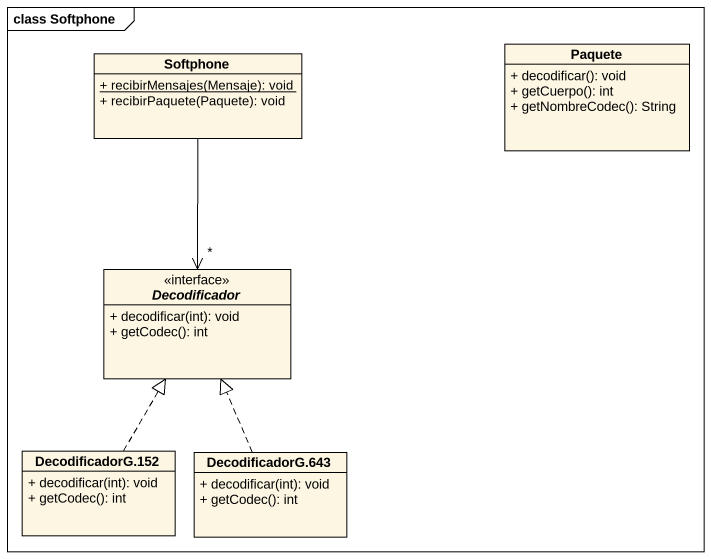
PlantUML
@startuml
mainframe class Softphone
hide circle
hide empty members
skinparam classAttributeIconSize 0
class Softphone {
  {static} + recibirMensajes(Mensaje): void
  + recibirPaquete(Paquete): void
}
class Paquete {
  + decodificar(): void
  + getCuerpo(): int
  + getNombreCodec(): String
}
interface Decodificador <<interface>> {
  + decodificar(int): void
  + getCodec(): int
}
class "DecodificadorG.152" as DecodificadorG_152 {
  + decodificar(int): void
  + getCodec(): int
}
class "DecodificadorG.643" as DecodificadorG_643 {
  + decodificar(int): void
  + getCodec(): int
}
Softphone --> "*" Decodificador
DecodificadorG_152 .up.|> Decodificador
DecodificadorG_643 .up.|> Decodificador
@enduml
